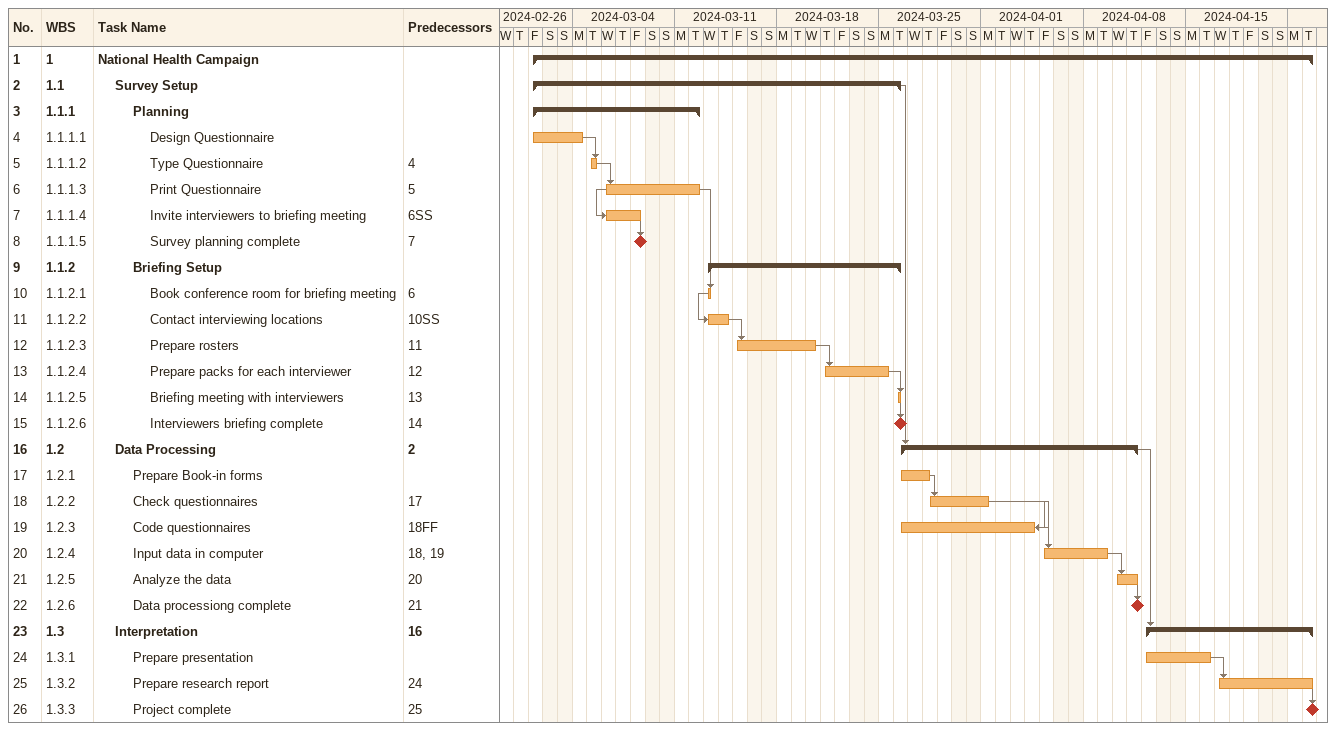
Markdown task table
| ID | WBS | Task | Start | Finish | Predecessors |
|---|---|---|---|---|---|
| 1 | 1 | **National Health Campaign** | 2024-03-01 | 2024-04-23 |  |
| 2 | 1.1 | **Survey Setup** | 2024-03-01 | 2024-03-26 |  |
| 3 | 1.1.1 | **Planning** | 2024-03-01 | 2024-03-12 |  |
| 4 | 1.1.1.1 | Design Questionnaire | 2024-03-01 | 2024-03-04 |  |
| 5 | 1.1.1.2 | Type Questionnaire | 2024-03-05 | 2024-03-05 | 4 |
| 6 | 1.1.1.3 | Print Questionnaire | 2024-03-06 | 2024-03-12 | 5 |
| 7 | 1.1.1.4 | Invite interviewers to briefing meeting | 2024-03-06 | 2024-03-08 | 6SS |
| 8 | 1.1.1.5 | Survey planning complete (milestone) | 2024-03-08 | 2024-03-08 | 7 |
| 9 | 1.1.2 | **Briefing Setup** | 2024-03-13 | 2024-03-26 |  |
| 10 | 1.1.2.1 | Book conference room for briefing meeting | 2024-03-13 | 2024-03-13 | 6 |
| 11 | 1.1.2.2 | Contact interviewing locations | 2024-03-13 | 2024-03-14 | 10SS |
| 12 | 1.1.2.3 | Prepare rosters | 2024-03-15 | 2024-03-20 | 11 |
| 13 | 1.1.2.4 | Prepare packs for each interviewer | 2024-03-21 | 2024-03-25 | 12 |
| 14 | 1.1.2.5 | Briefing meeting with interviewers | 2024-03-26 | 2024-03-26 | 13 |
| 15 | 1.1.2.6 | Interviewers briefing complete (milestone) | 2024-03-26 | 2024-03-26 | 14 |
| 16 | 1.2 | **Data Processing** | 2024-03-26 | 2024-04-11 | 2 |
| 17 | 1.2.1 | Prepare Book-in forms | 2024-03-26 | 2024-03-28 |  |
| 18 | 1.2.2 | Check questionnaires | 2024-03-28 | 2024-04-01 | 17 |
| 19 | 1.2.3 | Code questionnaires | 2024-03-26 | 2024-04-04 | 18FF |
| 20 | 1.2.4 | Input data in computer | 2024-04-05 | 2024-04-09 | 18, 19 |
| 21 | 1.2.5 | Analyze the data | 2024-04-10 | 2024-04-11 | 20 |
| 22 | 1.2.6 | Data processiong complete (milestone) | 2024-04-11 | 2024-04-11 | 21 |
| 23 | 1.3 | **Interpretation** | 2024-04-12 | 2024-04-23 | 16 |
| 24 | 1.3.1 | Prepare presentation | 2024-04-12 | 2024-04-16 |  |
| 25 | 1.3.2 | Prepare research report | 2024-04-17 | 2024-04-23 | 24 |
| 26 | 1.3.3 | Project complete (milestone) | 2024-04-23 | 2024-04-23 | 25 |
